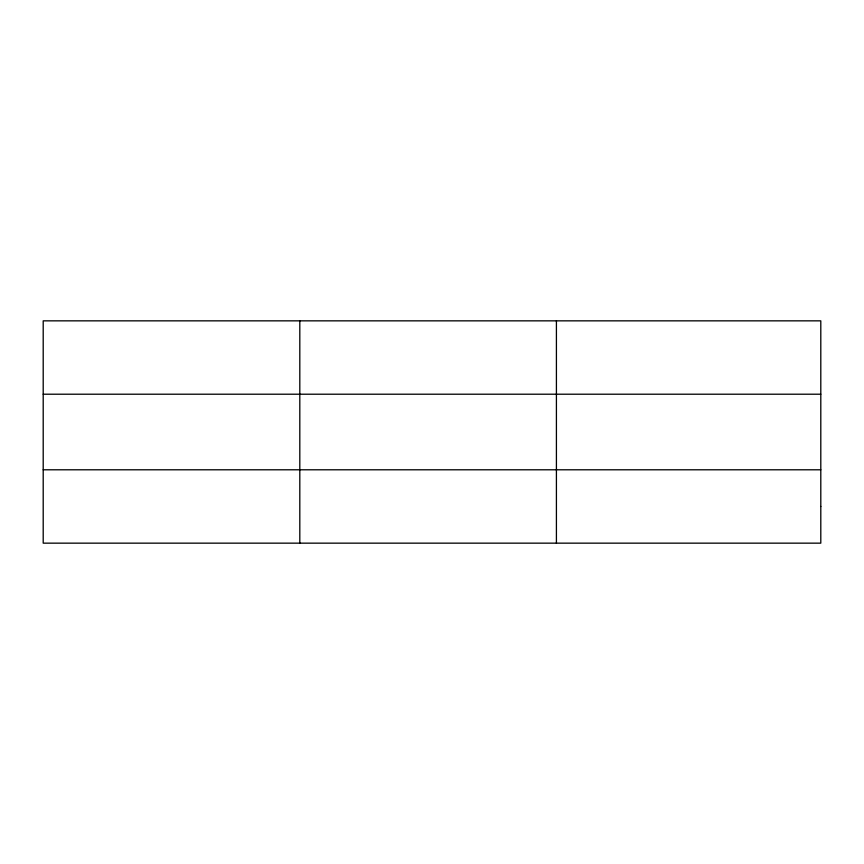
<?xml version="1.0" encoding="UTF-8"?>
<svg xmlns="http://www.w3.org/2000/svg" width="864" height="864" viewBox="0 0 864 864"><rect width="100%" height="100%" fill="white"/><g stroke="black" fill="none" stroke-linecap="round" stroke-linejoin="round"><path stroke-width="1.3" d="M299.808 543.154L299.808 320.846M556.416 543.154L556.416 320.846M43.2 394.211L820.8 394.211M43.2 469.789L820.8 469.789M820.8 506.477L820.8 543.154L43.2 543.154L43.2 320.846L820.8 320.846L820.8 506.477"/></g></svg>
